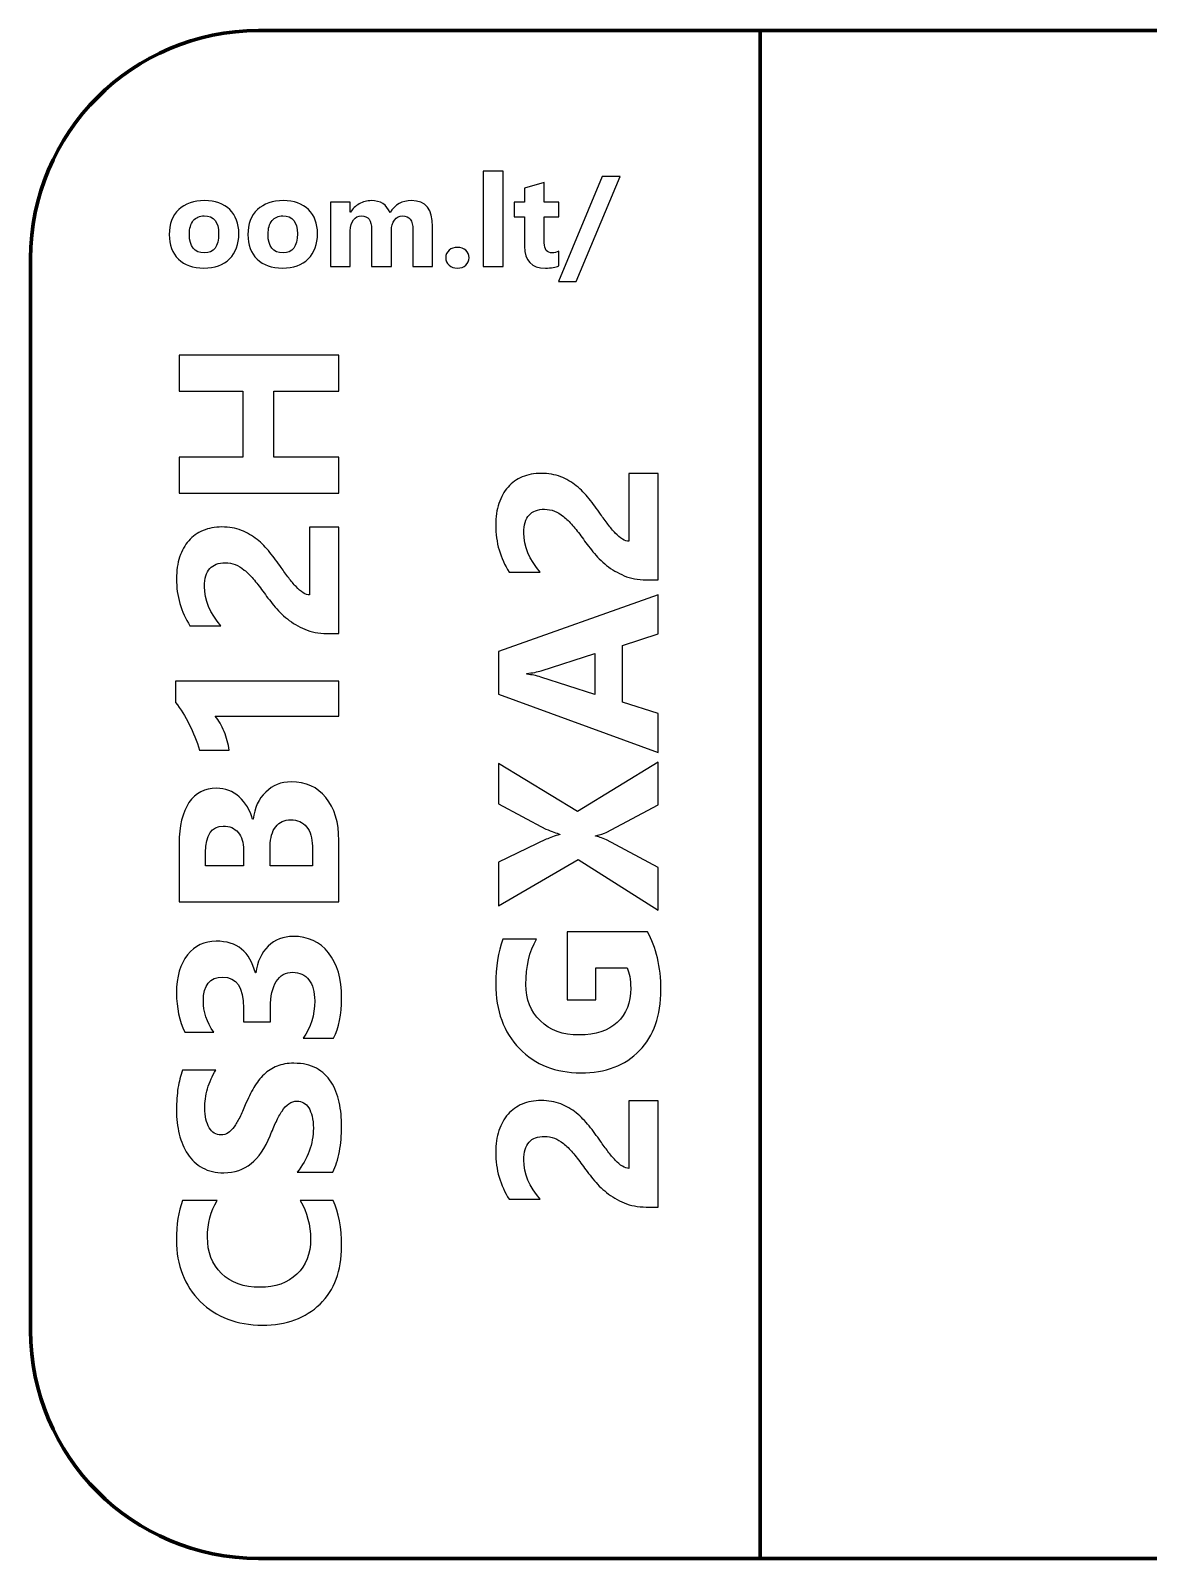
# Model space of a CAD drawing. Header units: centimetres. Extents: x -8 to 8, y -13.2 to 10.
# Drawn here: x -5.8 to -3.349, y -7.3 to -3.95 of the extents above; entities that cross this region are included whole.
import ezdxf

# ---------------------------------------------------------------- set-up
doc = ezdxf.new("R2010")
doc.units = ezdxf.units.CM
doc.header["$MEASUREMENT"] = 0
doc.layers.add('Layer 1', color=7, linetype='Continuous')

msp = doc.modelspace()

# ---------------------------------------------------------------- linework, layer by layer
at = {"layer": 'Layer 1', "lineweight": 100}
for points, knots in [([(-5.8, -6.8), (-5.8, -6.8), (-5.8, -4.45), (-5.8, -4.45), (-5.8, -4.45), (-5.8, -4.17386), (-5.57614, -3.95), (-5.3, -3.95), (-5.3, -3.95), (-5.3, -3.95), (-0.7, -3.95), (-0.7, -3.95), (-0.7, -3.95), (-0.42386, -3.95), (-0.2, -4.17386), (-0.2, -4.45), (-0.2, -4.45), (-0.2, -4.45), (-0.2, -6.8), (-0.2, -6.8), (-0.2, -6.8), (-0.2, -7.07614), (-0.42386, -7.3), (-0.7, -7.3), (-0.7, -7.3), (-0.7, -7.3), (-5.3, -7.3), (-5.3, -7.3), (-5.3, -7.3), (-5.57614, -7.3), (-5.8, -7.07614), (-5.8, -6.8)], [0, 0, 0, 0, 0.1111111, 0.1111111, 0.1111111, 0.1111111, 0.2222222, 0.2222222, 0.2222222, 0.2222222, 0.3333333, 0.3333333, 0.3333333, 0.3333333, 0.4444444, 0.4444444, 0.4444444, 0.4444444, 0.5555556, 0.5555556, 0.5555556, 0.5555556, 0.6666667, 0.6666667, 0.6666667, 0.6666667, 0.7777778, 0.7777778, 0.7777778, 0.7777778, 1, 1, 1, 1]), ([(-5.8, -6.8), (-5.8, -6.8), (-5.8, -4.45), (-5.8, -4.45), (-5.8, -4.45), (-5.8, -4.17386), (-5.57614, -3.95), (-5.3, -3.95), (-5.3, -3.95), (-5.3, -3.95), (-4.2, -3.95), (-4.2, -3.95), (-4.2, -3.95), (-4.2, -3.95), (-4.2, -7.3), (-4.2, -7.3), (-4.2, -7.3), (-4.2, -7.3), (-5.3, -7.3), (-5.3, -7.3), (-5.3, -7.3), (-5.57614, -7.3), (-5.8, -7.07614), (-5.8, -6.8)], [0, 0, 0, 0, 0.1428571, 0.1428571, 0.1428571, 0.1428571, 0.2857143, 0.2857143, 0.2857143, 0.2857143, 0.4285714, 0.4285714, 0.4285714, 0.4285714, 0.5714286, 0.5714286, 0.5714286, 0.5714286, 0.7142857, 0.7142857, 0.7142857, 0.7142857, 1, 1, 1, 1])]:
    msp.add_open_spline(points, degree=3, knots=knots, dxfattribs=at)
at = {"layer": 'Layer 1', "color": 7}
for points, knots in [([(-4.76396, -4.46742), (-4.76396, -4.46742), (-4.80747, -4.46742), (-4.80747, -4.46742), (-4.80747, -4.46742), (-4.80747, -4.46742), (-4.80747, -4.25853), (-4.80747, -4.25853), (-4.80747, -4.25853), (-4.80747, -4.25853), (-4.76396, -4.25853), (-4.76396, -4.25853), (-4.76396, -4.25853), (-4.76396, -4.25853), (-4.76396, -4.46742), (-4.76396, -4.46742)], [0, 0, 0, 0, 0.2, 0.2, 0.2, 0.2, 0.4, 0.4, 0.4, 0.4, 0.6, 0.6, 0.6, 0.6, 1, 1, 1, 1]), ([(-4.64199, -4.46577), (-4.64843, -4.46916), (-4.65812, -4.47085), (-4.67106, -4.47085), (-4.67106, -4.47085), (-4.70172, -4.47085), (-4.71711, -4.45491), (-4.71711, -4.42306), (-4.71711, -4.42306), (-4.71711, -4.42306), (-4.71711, -4.35844), (-4.71711, -4.35844), (-4.71711, -4.35844), (-4.71711, -4.35844), (-4.73997, -4.35844), (-4.73997, -4.35844), (-4.73997, -4.35844), (-4.73997, -4.35844), (-4.73997, -4.32631), (-4.73997, -4.32631), (-4.73997, -4.32631), (-4.73997, -4.32631), (-4.71711, -4.32631), (-4.71711, -4.32631), (-4.71711, -4.32631), (-4.71711, -4.32631), (-4.71711, -4.29588), (-4.71711, -4.29588), (-4.71711, -4.29588), (-4.71711, -4.29588), (-4.67369, -4.28346), (-4.67369, -4.28346), (-4.67369, -4.28346), (-4.67369, -4.28346), (-4.67369, -4.32631), (-4.67369, -4.32631), (-4.67369, -4.32631), (-4.67369, -4.32631), (-4.64199, -4.32631), (-4.64199, -4.32631), (-4.64199, -4.32631), (-4.64199, -4.32631), (-4.64199, -4.35844), (-4.64199, -4.35844), (-4.64199, -4.35844), (-4.64199, -4.35844), (-4.67369, -4.35844), (-4.67369, -4.35844), (-4.67369, -4.35844), (-4.67369, -4.35844), (-4.67369, -4.41549), (-4.67369, -4.41549), (-4.67369, -4.41549), (-4.67369, -4.43017), (-4.66786, -4.4375), (-4.65619, -4.4375), (-4.65619, -4.4375), (-4.65158, -4.4375), (-4.64683, -4.43619), (-4.64199, -4.43351), (-4.64199, -4.43351), (-4.64199, -4.43351), (-4.64199, -4.46577), (-4.64199, -4.46577)], [0, 0, 0, 0, 0.0588235, 0.0588235, 0.0588235, 0.0588235, 0.1176471, 0.1176471, 0.1176471, 0.1176471, 0.1764706, 0.1764706, 0.1764706, 0.1764706, 0.2352941, 0.2352941, 0.2352941, 0.2352941, 0.2941176, 0.2941176, 0.2941176, 0.2941176, 0.3529412, 0.3529412, 0.3529412, 0.3529412, 0.4117647, 0.4117647, 0.4117647, 0.4117647, 0.4705882, 0.4705882, 0.4705882, 0.4705882, 0.5294118, 0.5294118, 0.5294118, 0.5294118, 0.5882353, 0.5882353, 0.5882353, 0.5882353, 0.6470588, 0.6470588, 0.6470588, 0.6470588, 0.7058824, 0.7058824, 0.7058824, 0.7058824, 0.7647059, 0.7647059, 0.7647059, 0.7647059, 0.8235294, 0.8235294, 0.8235294, 0.8235294, 0.8823529, 0.8823529, 0.8823529, 0.8823529, 1, 1, 1, 1]), ([(-4.50737, -4.26982), (-4.50737, -4.26982), (-4.60365, -4.5002), (-4.60365, -4.5002), (-4.60365, -4.5002), (-4.60365, -4.5002), (-4.64255, -4.5002), (-4.64255, -4.5002), (-4.64255, -4.5002), (-4.64255, -4.5002), (-4.5466, -4.26982), (-4.5466, -4.26982), (-4.5466, -4.26982), (-4.5466, -4.26982), (-4.50737, -4.26982), (-4.50737, -4.26982)], [0, 0, 0, 0, 0.2, 0.2, 0.2, 0.2, 0.4, 0.4, 0.4, 0.4, 0.6, 0.6, 0.6, 0.6, 1, 1, 1, 1]), ([(-5.4203, -4.47085), (-5.44382, -4.47085), (-5.4623, -4.46427), (-5.47576, -4.4511), (-5.47576, -4.4511), (-5.48921, -4.43793), (-5.49594, -4.42001), (-5.49594, -4.39743), (-5.49594, -4.39743), (-5.49594, -4.3741), (-5.48897, -4.3558), (-5.475, -4.34263), (-5.475, -4.34263), (-5.46103, -4.32946), (-5.44213, -4.32288), (-5.41837, -4.32288), (-5.41837, -4.32288), (-5.39495, -4.32288), (-5.37656, -4.32946), (-5.36324, -4.34263), (-5.36324, -4.34263), (-5.34993, -4.3558), (-5.34325, -4.37325), (-5.34325, -4.39494), (-5.34325, -4.39494), (-5.34325, -4.41836), (-5.35012, -4.43689), (-5.36386, -4.45049), (-5.36386, -4.45049), (-5.37759, -4.46408), (-5.39641, -4.47085), (-5.4203, -4.47085)], [0, 0, 0, 0, 0.1111111, 0.1111111, 0.1111111, 0.1111111, 0.2222222, 0.2222222, 0.2222222, 0.2222222, 0.3333333, 0.3333333, 0.3333333, 0.3333333, 0.4444444, 0.4444444, 0.4444444, 0.4444444, 0.5555556, 0.5555556, 0.5555556, 0.5555556, 0.6666667, 0.6666667, 0.6666667, 0.6666667, 0.7777778, 0.7777778, 0.7777778, 0.7777778, 1, 1, 1, 1]), ([(-5.24777, -4.47085), (-5.27129, -4.47085), (-5.28977, -4.46427), (-5.30323, -4.4511), (-5.30323, -4.4511), (-5.31668, -4.43793), (-5.32341, -4.42001), (-5.32341, -4.39743), (-5.32341, -4.39743), (-5.32341, -4.3741), (-5.31644, -4.3558), (-5.30247, -4.34263), (-5.30247, -4.34263), (-5.2885, -4.32946), (-5.2696, -4.32288), (-5.24584, -4.32288), (-5.24584, -4.32288), (-5.22242, -4.32288), (-5.20403, -4.32946), (-5.19071, -4.34263), (-5.19071, -4.34263), (-5.1774, -4.3558), (-5.17072, -4.37325), (-5.17072, -4.39494), (-5.17072, -4.39494), (-5.17072, -4.41836), (-5.17759, -4.43689), (-5.19133, -4.45049), (-5.19133, -4.45049), (-5.20506, -4.46408), (-5.22388, -4.47085), (-5.24777, -4.47085)], [0, 0, 0, 0, 0.1111111, 0.1111111, 0.1111111, 0.1111111, 0.2222222, 0.2222222, 0.2222222, 0.2222222, 0.3333333, 0.3333333, 0.3333333, 0.3333333, 0.4444444, 0.4444444, 0.4444444, 0.4444444, 0.5555556, 0.5555556, 0.5555556, 0.5555556, 0.6666667, 0.6666667, 0.6666667, 0.6666667, 0.7777778, 0.7777778, 0.7777778, 0.7777778, 1, 1, 1, 1]), ([(-4.91842, -4.46742), (-4.91842, -4.46742), (-4.96183, -4.46742), (-4.96183, -4.46742), (-4.96183, -4.46742), (-4.96183, -4.46742), (-4.96183, -4.38694), (-4.96183, -4.38694), (-4.96183, -4.38694), (-4.96183, -4.36643), (-4.96936, -4.35623), (-4.98441, -4.35623), (-4.98441, -4.35623), (-4.99156, -4.35623), (-4.99739, -4.35928), (-5.00191, -4.36544), (-5.00191, -4.36544), (-5.00643, -4.37161), (-5.00868, -4.37927), (-5.00868, -4.38845), (-5.00868, -4.38845), (-5.00868, -4.38845), (-5.00868, -4.46742), (-5.00868, -4.46742), (-5.00868, -4.46742), (-5.00868, -4.46742), (-5.05219, -4.46742), (-5.05219, -4.46742), (-5.05219, -4.46742), (-5.05219, -4.46742), (-5.05219, -4.38609), (-5.05219, -4.38609), (-5.05219, -4.38609), (-5.05219, -4.3662), (-5.05962, -4.35623), (-5.07439, -4.35623), (-5.07439, -4.35623), (-5.08183, -4.35623), (-5.0878, -4.35914), (-5.09222, -4.36502), (-5.09222, -4.36502), (-5.09669, -4.3709), (-5.09895, -4.3789), (-5.09895, -4.38901), (-5.09895, -4.38901), (-5.09895, -4.38901), (-5.09895, -4.46742), (-5.09895, -4.46742), (-5.09895, -4.46742), (-5.09895, -4.46742), (-5.14246, -4.46742), (-5.14246, -4.46742), (-5.14246, -4.46742), (-5.14246, -4.46742), (-5.14246, -4.32631), (-5.14246, -4.32631), (-5.14246, -4.32631), (-5.14246, -4.32631), (-5.09895, -4.32631), (-5.09895, -4.32631), (-5.09895, -4.32631), (-5.09895, -4.32631), (-5.09895, -4.34837), (-5.09895, -4.34837), (-5.09895, -4.34837), (-5.09895, -4.34837), (-5.09838, -4.34837), (-5.09838, -4.34837), (-5.09838, -4.34837), (-5.09387, -4.34084), (-5.08756, -4.33468), (-5.07943, -4.32998), (-5.07943, -4.32998), (-5.07129, -4.32523), (-5.0624, -4.32288), (-5.05276, -4.32288), (-5.05276, -4.32288), (-5.03281, -4.32288), (-5.01917, -4.33163), (-5.01183, -4.34917), (-5.01183, -4.34917), (-5.00106, -4.33163), (-4.98531, -4.32288), (-4.96442, -4.32288), (-4.96442, -4.32288), (-4.93375, -4.32288), (-4.91842, -4.34179), (-4.91842, -4.37965), (-4.91842, -4.37965), (-4.91842, -4.37965), (-4.91842, -4.46742), (-4.91842, -4.46742)], [0, 0, 0, 0, 0.0416667, 0.0416667, 0.0416667, 0.0416667, 0.0833333, 0.0833333, 0.0833333, 0.0833333, 0.125, 0.125, 0.125, 0.125, 0.1666667, 0.1666667, 0.1666667, 0.1666667, 0.2083333, 0.2083333, 0.2083333, 0.2083333, 0.25, 0.25, 0.25, 0.25, 0.2916667, 0.2916667, 0.2916667, 0.2916667, 0.3333333, 0.3333333, 0.3333333, 0.3333333, 0.375, 0.375, 0.375, 0.375, 0.4166667, 0.4166667, 0.4166667, 0.4166667, 0.4583333, 0.4583333, 0.4583333, 0.4583333, 0.5, 0.5, 0.5, 0.5, 0.5416667, 0.5416667, 0.5416667, 0.5416667, 0.5833333, 0.5833333, 0.5833333, 0.5833333, 0.625, 0.625, 0.625, 0.625, 0.6666667, 0.6666667, 0.6666667, 0.6666667, 0.7083333, 0.7083333, 0.7083333, 0.7083333, 0.75, 0.75, 0.75, 0.75, 0.7916667, 0.7916667, 0.7916667, 0.7916667, 0.8333333, 0.8333333, 0.8333333, 0.8333333, 0.875, 0.875, 0.875, 0.875, 0.9166667, 0.9166667, 0.9166667, 0.9166667, 1, 1, 1, 1]), ([(-5.41917, -4.35623), (-5.42947, -4.35623), (-5.43747, -4.35975), (-5.44316, -4.36681), (-5.44316, -4.36681), (-5.44885, -4.37391), (-5.45172, -4.38393), (-5.45172, -4.39686), (-5.45172, -4.39686), (-5.45172, -4.42396), (-5.44076, -4.4375), (-5.41889, -4.4375), (-5.41889, -4.4375), (-5.39805, -4.4375), (-5.38761, -4.42358), (-5.38761, -4.39578), (-5.38761, -4.39578), (-5.38761, -4.3694), (-5.39815, -4.35623), (-5.41917, -4.35623)], [0, 0, 0, 0, 0.1666667, 0.1666667, 0.1666667, 0.1666667, 0.3333333, 0.3333333, 0.3333333, 0.3333333, 0.5, 0.5, 0.5, 0.5, 0.6666667, 0.6666667, 0.6666667, 0.6666667, 1, 1, 1, 1]), ([(-5.24664, -4.35623), (-5.25694, -4.35623), (-5.26494, -4.35975), (-5.27063, -4.36681), (-5.27063, -4.36681), (-5.27632, -4.37391), (-5.27919, -4.38393), (-5.27919, -4.39686), (-5.27919, -4.39686), (-5.27919, -4.42396), (-5.26823, -4.4375), (-5.24636, -4.4375), (-5.24636, -4.4375), (-5.22552, -4.4375), (-5.21508, -4.42358), (-5.21508, -4.39578), (-5.21508, -4.39578), (-5.21508, -4.3694), (-5.22562, -4.35623), (-5.24664, -4.35623)], [0, 0, 0, 0, 0.1666667, 0.1666667, 0.1666667, 0.1666667, 0.3333333, 0.3333333, 0.3333333, 0.3333333, 0.5, 0.5, 0.5, 0.5, 0.6666667, 0.6666667, 0.6666667, 0.6666667, 1, 1, 1, 1]), ([(-4.86452, -4.47085), (-4.87172, -4.47085), (-4.87769, -4.46864), (-4.88244, -4.46427), (-4.88244, -4.46427), (-4.88724, -4.45985), (-4.88959, -4.45444), (-4.88959, -4.44799), (-4.88959, -4.44799), (-4.88959, -4.44136), (-4.88714, -4.43595), (-4.88225, -4.43172), (-4.88225, -4.43172), (-4.87731, -4.42749), (-4.8712, -4.42537), (-4.86386, -4.42537), (-4.86386, -4.42537), (-4.85638, -4.42537), (-4.85031, -4.42753), (-4.84556, -4.43181), (-4.84556, -4.43181), (-4.84086, -4.43605), (-4.83851, -4.44146), (-4.83851, -4.44799), (-4.83851, -4.44799), (-4.83851, -4.45467), (-4.84091, -4.46018), (-4.8457, -4.46446), (-4.8457, -4.46446), (-4.85055, -4.46874), (-4.85681, -4.47085), (-4.86452, -4.47085)], [0, 0, 0, 0, 0.1111111, 0.1111111, 0.1111111, 0.1111111, 0.2222222, 0.2222222, 0.2222222, 0.2222222, 0.3333333, 0.3333333, 0.3333333, 0.3333333, 0.4444444, 0.4444444, 0.4444444, 0.4444444, 0.5555556, 0.5555556, 0.5555556, 0.5555556, 0.6666667, 0.6666667, 0.6666667, 0.6666667, 0.7777778, 0.7777778, 0.7777778, 0.7777778, 1, 1, 1, 1]), ([(-5.12408, -4.66155), (-5.12408, -4.66155), (-5.12408, -4.74063), (-5.12408, -4.74063), (-5.12408, -4.74063), (-5.12408, -4.74063), (-5.26666, -4.74063), (-5.26666, -4.74063), (-5.26666, -4.74063), (-5.26666, -4.74063), (-5.26666, -4.88563), (-5.26666, -4.88563), (-5.26666, -4.88563), (-5.26666, -4.88563), (-5.12408, -4.88563), (-5.12408, -4.88563), (-5.12408, -4.88563), (-5.12408, -4.88563), (-5.12408, -4.96455), (-5.12408, -4.96455), (-5.12408, -4.96455), (-5.12408, -4.96455), (-5.47416, -4.96455), (-5.47416, -4.96455), (-5.47416, -4.96455), (-5.47416, -4.96455), (-5.47416, -4.88563), (-5.47416, -4.88563), (-5.47416, -4.88563), (-5.47416, -4.88563), (-5.3345, -4.88563), (-5.3345, -4.88563), (-5.3345, -4.88563), (-5.3345, -4.88563), (-5.3345, -4.74063), (-5.3345, -4.74063), (-5.3345, -4.74063), (-5.3345, -4.74063), (-5.47416, -4.74063), (-5.47416, -4.74063), (-5.47416, -4.74063), (-5.47416, -4.74063), (-5.47416, -4.66155), (-5.47416, -4.66155), (-5.47416, -4.66155), (-5.47416, -4.66155), (-5.12408, -4.66155), (-5.12408, -4.66155)], [0, 0, 0, 0, 0.0769231, 0.0769231, 0.0769231, 0.0769231, 0.1538462, 0.1538462, 0.1538462, 0.1538462, 0.2307692, 0.2307692, 0.2307692, 0.2307692, 0.3076923, 0.3076923, 0.3076923, 0.3076923, 0.3846154, 0.3846154, 0.3846154, 0.3846154, 0.4615385, 0.4615385, 0.4615385, 0.4615385, 0.5384615, 0.5384615, 0.5384615, 0.5384615, 0.6153846, 0.6153846, 0.6153846, 0.6153846, 0.6923077, 0.6923077, 0.6923077, 0.6923077, 0.7692308, 0.7692308, 0.7692308, 0.7692308, 0.8461538, 0.8461538, 0.8461538, 0.8461538, 1, 1, 1, 1]), ([(-4.48808, -5.06987), (-4.48808, -5.06987), (-4.48808, -4.92145), (-4.48808, -4.92145), (-4.48808, -4.92145), (-4.48808, -4.92145), (-4.42408, -4.92145), (-4.42408, -4.92145), (-4.42408, -4.92145), (-4.42408, -4.92145), (-4.42408, -5.15437), (-4.42408, -5.15437), (-4.42408, -5.15437), (-4.42408, -5.15437), (-4.45041, -5.15437), (-4.45041, -5.15437), (-4.45041, -5.15437), (-4.46833, -5.15437), (-4.48441, -5.15137), (-4.49866, -5.14529), (-4.49866, -5.14529), (-4.51291, -5.13929), (-4.52566, -5.1317), (-4.537, -5.12262), (-4.537, -5.12262), (-4.54833, -5.11354), (-4.55833, -5.10354), (-4.567, -5.0927), (-4.567, -5.0927), (-4.57575, -5.08187), (-4.58358, -5.07162), (-4.59058, -5.06179), (-4.59058, -5.06179), (-4.59791, -5.05154), (-4.60491, -5.04262), (-4.61158, -5.03487), (-4.61158, -5.03487), (-4.61825, -5.02712), (-4.62491, -5.02062), (-4.6315, -5.01529), (-4.6315, -5.01529), (-4.63808, -5.01004), (-4.64475, -5.00612), (-4.6515, -5.00345), (-4.6515, -5.00345), (-4.65825, -5.00087), (-4.66541, -4.99954), (-4.67308, -4.99954), (-4.67308, -4.99954), (-4.68808, -4.99954), (-4.69941, -5.00379), (-4.70708, -5.01229), (-4.70708, -5.01229), (-4.71466, -5.0207), (-4.7185, -5.0337), (-4.7185, -5.05112), (-4.7185, -5.05112), (-4.7185, -5.0812), (-4.70658, -5.11004), (-4.68266, -5.13754), (-4.68266, -5.13754), (-4.68266, -5.13754), (-4.7505, -5.13754), (-4.7505, -5.13754), (-4.7505, -5.13754), (-4.77016, -5.10704), (-4.78008, -5.0727), (-4.78008, -5.03445), (-4.78008, -5.03445), (-4.78008, -5.0167), (-4.77775, -5.00087), (-4.77308, -4.98679), (-4.77308, -4.98679), (-4.76841, -4.9727), (-4.76183, -4.96079), (-4.75316, -4.95095), (-4.75316, -4.95095), (-4.74458, -4.9412), (-4.73408, -4.93379), (-4.72183, -4.92862), (-4.72183, -4.92862), (-4.7095, -4.92354), (-4.69583, -4.92095), (-4.68066, -4.92095), (-4.68066, -4.92095), (-4.66458, -4.92095), (-4.65025, -4.92345), (-4.63766, -4.92837), (-4.63766, -4.92837), (-4.62516, -4.93337), (-4.61375, -4.93995), (-4.6035, -4.9482), (-4.6035, -4.9482), (-4.59325, -4.95637), (-4.58383, -4.96587), (-4.57533, -4.97662), (-4.57533, -4.97662), (-4.56675, -4.98737), (-4.5585, -4.99854), (-4.55058, -5.01004), (-4.55058, -5.01004), (-4.545, -5.01787), (-4.5395, -5.02537), (-4.53408, -5.03262), (-4.53408, -5.03262), (-4.52858, -5.03987), (-4.52325, -5.04629), (-4.51791, -5.05179), (-4.51791, -5.05179), (-4.51266, -5.05737), (-4.5075, -5.06179), (-4.50241, -5.06504), (-4.50241, -5.06504), (-4.49741, -5.06829), (-4.49258, -5.06987), (-4.48808, -5.06987)], [0, 0, 0, 0, 0.0333333, 0.0333333, 0.0333333, 0.0333333, 0.0666667, 0.0666667, 0.0666667, 0.0666667, 0.1, 0.1, 0.1, 0.1, 0.1333333, 0.1333333, 0.1333333, 0.1333333, 0.1666667, 0.1666667, 0.1666667, 0.1666667, 0.2, 0.2, 0.2, 0.2, 0.2333333, 0.2333333, 0.2333333, 0.2333333, 0.2666667, 0.2666667, 0.2666667, 0.2666667, 0.3, 0.3, 0.3, 0.3, 0.3333333, 0.3333333, 0.3333333, 0.3333333, 0.3666667, 0.3666667, 0.3666667, 0.3666667, 0.4, 0.4, 0.4, 0.4, 0.4333333, 0.4333333, 0.4333333, 0.4333333, 0.4666667, 0.4666667, 0.4666667, 0.4666667, 0.5, 0.5, 0.5, 0.5, 0.5333333, 0.5333333, 0.5333333, 0.5333333, 0.5666667, 0.5666667, 0.5666667, 0.5666667, 0.6, 0.6, 0.6, 0.6, 0.6333333, 0.6333333, 0.6333333, 0.6333333, 0.6666667, 0.6666667, 0.6666667, 0.6666667, 0.7, 0.7, 0.7, 0.7, 0.7333333, 0.7333333, 0.7333333, 0.7333333, 0.7666667, 0.7666667, 0.7666667, 0.7666667, 0.8, 0.8, 0.8, 0.8, 0.8333333, 0.8333333, 0.8333333, 0.8333333, 0.8666667, 0.8666667, 0.8666667, 0.8666667, 0.9, 0.9, 0.9, 0.9, 0.9333333, 0.9333333, 0.9333333, 0.9333333, 1, 1, 1, 1]), ([(-5.18808, -5.18738), (-5.18808, -5.18738), (-5.18808, -5.03896), (-5.18808, -5.03896), (-5.18808, -5.03896), (-5.18808, -5.03896), (-5.12408, -5.03896), (-5.12408, -5.03896), (-5.12408, -5.03896), (-5.12408, -5.03896), (-5.12408, -5.27188), (-5.12408, -5.27188), (-5.12408, -5.27188), (-5.12408, -5.27188), (-5.15041, -5.27188), (-5.15041, -5.27188), (-5.15041, -5.27188), (-5.16833, -5.27188), (-5.18441, -5.26888), (-5.19866, -5.2628), (-5.19866, -5.2628), (-5.21291, -5.2568), (-5.22566, -5.24921), (-5.237, -5.24013), (-5.237, -5.24013), (-5.24833, -5.23105), (-5.25833, -5.22105), (-5.267, -5.21021), (-5.267, -5.21021), (-5.27575, -5.19938), (-5.28358, -5.18913), (-5.29058, -5.1793), (-5.29058, -5.1793), (-5.29791, -5.16905), (-5.30491, -5.16013), (-5.31158, -5.15238), (-5.31158, -5.15238), (-5.31825, -5.14463), (-5.32491, -5.13813), (-5.3315, -5.1328), (-5.3315, -5.1328), (-5.33808, -5.12755), (-5.34475, -5.12363), (-5.3515, -5.12096), (-5.3515, -5.12096), (-5.35825, -5.11838), (-5.36541, -5.11705), (-5.37308, -5.11705), (-5.37308, -5.11705), (-5.38808, -5.11705), (-5.39941, -5.1213), (-5.40708, -5.1298), (-5.40708, -5.1298), (-5.41466, -5.13821), (-5.4185, -5.15121), (-5.4185, -5.16863), (-5.4185, -5.16863), (-5.4185, -5.19871), (-5.40658, -5.22755), (-5.38266, -5.25505), (-5.38266, -5.25505), (-5.38266, -5.25505), (-5.4505, -5.25505), (-5.4505, -5.25505), (-5.4505, -5.25505), (-5.47016, -5.22455), (-5.48008, -5.19021), (-5.48008, -5.15196), (-5.48008, -5.15196), (-5.48008, -5.13421), (-5.47775, -5.11838), (-5.47308, -5.1043), (-5.47308, -5.1043), (-5.46841, -5.09021), (-5.46183, -5.0783), (-5.45316, -5.06846), (-5.45316, -5.06846), (-5.44458, -5.05871), (-5.43408, -5.0513), (-5.42183, -5.04613), (-5.42183, -5.04613), (-5.4095, -5.04105), (-5.39583, -5.03846), (-5.38066, -5.03846), (-5.38066, -5.03846), (-5.36458, -5.03846), (-5.35025, -5.04096), (-5.33766, -5.04588), (-5.33766, -5.04588), (-5.32516, -5.05088), (-5.31375, -5.05746), (-5.3035, -5.06571), (-5.3035, -5.06571), (-5.29325, -5.07388), (-5.28383, -5.08338), (-5.27533, -5.09413), (-5.27533, -5.09413), (-5.26675, -5.10488), (-5.2585, -5.11605), (-5.25058, -5.12755), (-5.25058, -5.12755), (-5.245, -5.13538), (-5.2395, -5.14288), (-5.23408, -5.15013), (-5.23408, -5.15013), (-5.22858, -5.15738), (-5.22325, -5.1638), (-5.21791, -5.1693), (-5.21791, -5.1693), (-5.21266, -5.17488), (-5.2075, -5.1793), (-5.20241, -5.18255), (-5.20241, -5.18255), (-5.19741, -5.1858), (-5.19258, -5.18738), (-5.18808, -5.18738)], [0, 0, 0, 0, 0.0333333, 0.0333333, 0.0333333, 0.0333333, 0.0666667, 0.0666667, 0.0666667, 0.0666667, 0.1, 0.1, 0.1, 0.1, 0.1333333, 0.1333333, 0.1333333, 0.1333333, 0.1666667, 0.1666667, 0.1666667, 0.1666667, 0.2, 0.2, 0.2, 0.2, 0.2333333, 0.2333333, 0.2333333, 0.2333333, 0.2666667, 0.2666667, 0.2666667, 0.2666667, 0.3, 0.3, 0.3, 0.3, 0.3333333, 0.3333333, 0.3333333, 0.3333333, 0.3666667, 0.3666667, 0.3666667, 0.3666667, 0.4, 0.4, 0.4, 0.4, 0.4333333, 0.4333333, 0.4333333, 0.4333333, 0.4666667, 0.4666667, 0.4666667, 0.4666667, 0.5, 0.5, 0.5, 0.5, 0.5333333, 0.5333333, 0.5333333, 0.5333333, 0.5666667, 0.5666667, 0.5666667, 0.5666667, 0.6, 0.6, 0.6, 0.6, 0.6333333, 0.6333333, 0.6333333, 0.6333333, 0.6666667, 0.6666667, 0.6666667, 0.6666667, 0.7, 0.7, 0.7, 0.7, 0.7333333, 0.7333333, 0.7333333, 0.7333333, 0.7666667, 0.7666667, 0.7666667, 0.7666667, 0.8, 0.8, 0.8, 0.8, 0.8333333, 0.8333333, 0.8333333, 0.8333333, 0.8666667, 0.8666667, 0.8666667, 0.8666667, 0.9, 0.9, 0.9, 0.9, 0.9333333, 0.9333333, 0.9333333, 0.9333333, 1, 1, 1, 1]), ([(-4.42408, -5.18712), (-4.42408, -5.18712), (-4.42408, -5.27304), (-4.42408, -5.27304), (-4.42408, -5.27304), (-4.42408, -5.27304), (-4.502, -5.29796), (-4.502, -5.29796), (-4.502, -5.29796), (-4.502, -5.29796), (-4.502, -5.42246), (-4.502, -5.42246), (-4.502, -5.42246), (-4.502, -5.42246), (-4.42408, -5.44712), (-4.42408, -5.44712), (-4.42408, -5.44712), (-4.42408, -5.44712), (-4.42408, -5.53262), (-4.42408, -5.53262), (-4.42408, -5.53262), (-4.42408, -5.53262), (-4.77416, -5.40512), (-4.77416, -5.40512), (-4.77416, -5.40512), (-4.77416, -5.40512), (-4.77416, -5.31162), (-4.77416, -5.31162), (-4.77416, -5.31162), (-4.77416, -5.31162), (-4.42408, -5.18712), (-4.42408, -5.18712)], [0, 0, 0, 0, 0.1111111, 0.1111111, 0.1111111, 0.1111111, 0.2222222, 0.2222222, 0.2222222, 0.2222222, 0.3333333, 0.3333333, 0.3333333, 0.3333333, 0.4444444, 0.4444444, 0.4444444, 0.4444444, 0.5555556, 0.5555556, 0.5555556, 0.5555556, 0.6666667, 0.6666667, 0.6666667, 0.6666667, 0.7777778, 0.7777778, 0.7777778, 0.7777778, 1, 1, 1, 1]), ([(-4.5625, -5.31604), (-4.5625, -5.31604), (-4.68016, -5.35362), (-4.68016, -5.35362), (-4.68016, -5.35362), (-4.689, -5.35637), (-4.6995, -5.35837), (-4.71166, -5.35954), (-4.71166, -5.35954), (-4.71166, -5.35954), (-4.71166, -5.36146), (-4.71166, -5.36146), (-4.71166, -5.36146), (-4.70141, -5.36229), (-4.69125, -5.36429), (-4.68116, -5.36754), (-4.68116, -5.36754), (-4.68116, -5.36754), (-4.5625, -5.40562), (-4.5625, -5.40562), (-4.5625, -5.40562), (-4.5625, -5.40562), (-4.5625, -5.31604), (-4.5625, -5.31604)], [0, 0, 0, 0, 0.1428571, 0.1428571, 0.1428571, 0.1428571, 0.2857143, 0.2857143, 0.2857143, 0.2857143, 0.4285714, 0.4285714, 0.4285714, 0.4285714, 0.5714286, 0.5714286, 0.5714286, 0.5714286, 0.7142857, 0.7142857, 0.7142857, 0.7142857, 1, 1, 1, 1]), ([(-5.482, -5.37654), (-5.482, -5.37654), (-5.12408, -5.37654), (-5.12408, -5.37654), (-5.12408, -5.37654), (-5.12408, -5.37654), (-5.12408, -5.45346), (-5.12408, -5.45346), (-5.12408, -5.45346), (-5.12408, -5.45346), (-5.39508, -5.45346), (-5.39508, -5.45346), (-5.39508, -5.45346), (-5.39133, -5.45771), (-5.38783, -5.46271), (-5.3845, -5.46854), (-5.3845, -5.46854), (-5.38116, -5.47429), (-5.37808, -5.48046), (-5.37541, -5.48696), (-5.37541, -5.48696), (-5.37275, -5.49346), (-5.3705, -5.50021), (-5.36858, -5.50721), (-5.36858, -5.50721), (-5.36675, -5.51421), (-5.36541, -5.52113), (-5.36458, -5.52796), (-5.36458, -5.52796), (-5.36458, -5.52796), (-5.4295, -5.52796), (-5.4295, -5.52796), (-5.4295, -5.52796), (-5.43533, -5.50796), (-5.44283, -5.48904), (-5.452, -5.47129), (-5.452, -5.47129), (-5.46108, -5.45354), (-5.47108, -5.43754), (-5.482, -5.42321), (-5.482, -5.42321), (-5.482, -5.42321), (-5.482, -5.37654), (-5.482, -5.37654)], [0, 0, 0, 0, 0.0833333, 0.0833333, 0.0833333, 0.0833333, 0.1666667, 0.1666667, 0.1666667, 0.1666667, 0.25, 0.25, 0.25, 0.25, 0.3333333, 0.3333333, 0.3333333, 0.3333333, 0.4166667, 0.4166667, 0.4166667, 0.4166667, 0.5, 0.5, 0.5, 0.5, 0.5833333, 0.5833333, 0.5833333, 0.5833333, 0.6666667, 0.6666667, 0.6666667, 0.6666667, 0.75, 0.75, 0.75, 0.75, 0.8333333, 0.8333333, 0.8333333, 0.8333333, 1, 1, 1, 1]), ([(-4.42408, -5.55437), (-4.42408, -5.55437), (-4.42408, -5.64787), (-4.42408, -5.64787), (-4.42408, -5.64787), (-4.42408, -5.64787), (-4.53808, -5.70821), (-4.53808, -5.70821), (-4.53808, -5.70821), (-4.54233, -5.71046), (-4.55016, -5.71279), (-4.5615, -5.71529), (-4.5615, -5.71529), (-4.5615, -5.71529), (-4.5615, -5.71621), (-4.5615, -5.71621), (-4.5615, -5.71621), (-4.55616, -5.71737), (-4.548, -5.72004), (-4.53708, -5.72429), (-4.53708, -5.72429), (-4.53708, -5.72429), (-4.42408, -5.78479), (-4.42408, -5.78479), (-4.42408, -5.78479), (-4.42408, -5.78479), (-4.42408, -5.87879), (-4.42408, -5.87879), (-4.42408, -5.87879), (-4.42408, -5.87879), (-4.59916, -5.76729), (-4.59916, -5.76729), (-4.59916, -5.76729), (-4.59916, -5.76729), (-4.77416, -5.86929), (-4.77416, -5.86929), (-4.77416, -5.86929), (-4.77416, -5.86929), (-4.77416, -5.77337), (-4.77416, -5.77337), (-4.77416, -5.77337), (-4.77416, -5.77337), (-4.66916, -5.72329), (-4.66916, -5.72329), (-4.66916, -5.72329), (-4.66091, -5.71937), (-4.65108, -5.71587), (-4.63966, -5.71279), (-4.63966, -5.71279), (-4.63966, -5.71279), (-4.63966, -5.71179), (-4.63966, -5.71179), (-4.63966, -5.71179), (-4.6465, -5.70987), (-4.65666, -5.70621), (-4.67016, -5.70087), (-4.67016, -5.70087), (-4.67016, -5.70087), (-4.77416, -5.64521), (-4.77416, -5.64521), (-4.77416, -5.64521), (-4.77416, -5.64521), (-4.77416, -5.55729), (-4.77416, -5.55729), (-4.77416, -5.55729), (-4.77416, -5.55729), (-4.60058, -5.66229), (-4.60058, -5.66229), (-4.60058, -5.66229), (-4.60058, -5.66229), (-4.42408, -5.55437), (-4.42408, -5.55437)], [0, 0, 0, 0, 0.0526316, 0.0526316, 0.0526316, 0.0526316, 0.1052632, 0.1052632, 0.1052632, 0.1052632, 0.1578947, 0.1578947, 0.1578947, 0.1578947, 0.2105263, 0.2105263, 0.2105263, 0.2105263, 0.2631579, 0.2631579, 0.2631579, 0.2631579, 0.3157895, 0.3157895, 0.3157895, 0.3157895, 0.3684211, 0.3684211, 0.3684211, 0.3684211, 0.4210526, 0.4210526, 0.4210526, 0.4210526, 0.4736842, 0.4736842, 0.4736842, 0.4736842, 0.5263158, 0.5263158, 0.5263158, 0.5263158, 0.5789474, 0.5789474, 0.5789474, 0.5789474, 0.6315789, 0.6315789, 0.6315789, 0.6315789, 0.6842105, 0.6842105, 0.6842105, 0.6842105, 0.7368421, 0.7368421, 0.7368421, 0.7368421, 0.7894737, 0.7894737, 0.7894737, 0.7894737, 0.8421053, 0.8421053, 0.8421053, 0.8421053, 0.8947368, 0.8947368, 0.8947368, 0.8947368, 1, 1, 1, 1]), ([(-5.12408, -5.86029), (-5.12408, -5.86029), (-5.47416, -5.86029), (-5.47416, -5.86029), (-5.47416, -5.86029), (-5.47416, -5.86029), (-5.47416, -5.73279), (-5.47416, -5.73279), (-5.47416, -5.73279), (-5.47416, -5.69371), (-5.467, -5.66371), (-5.45266, -5.64271), (-5.45266, -5.64271), (-5.43841, -5.62171), (-5.41816, -5.61121), (-5.39216, -5.61121), (-5.39216, -5.61121), (-5.37325, -5.61121), (-5.35675, -5.61762), (-5.34258, -5.63037), (-5.34258, -5.63037), (-5.32841, -5.64321), (-5.31858, -5.65946), (-5.31308, -5.67937), (-5.31308, -5.67937), (-5.31308, -5.67937), (-5.31208, -5.67937), (-5.31208, -5.67937), (-5.31208, -5.67937), (-5.309, -5.65446), (-5.29975, -5.63454), (-5.2845, -5.61962), (-5.2845, -5.61962), (-5.26916, -5.60479), (-5.25058, -5.59729), (-5.22858, -5.59729), (-5.22858, -5.59729), (-5.1965, -5.59729), (-5.17108, -5.60879), (-5.15225, -5.63171), (-5.15225, -5.63171), (-5.1335, -5.65471), (-5.12408, -5.68604), (-5.12408, -5.72571), (-5.12408, -5.72571), (-5.12408, -5.72571), (-5.12408, -5.86029), (-5.12408, -5.86029)], [0, 0, 0, 0, 0.0769231, 0.0769231, 0.0769231, 0.0769231, 0.1538462, 0.1538462, 0.1538462, 0.1538462, 0.2307692, 0.2307692, 0.2307692, 0.2307692, 0.3076923, 0.3076923, 0.3076923, 0.3076923, 0.3846154, 0.3846154, 0.3846154, 0.3846154, 0.4615385, 0.4615385, 0.4615385, 0.4615385, 0.5384615, 0.5384615, 0.5384615, 0.5384615, 0.6153846, 0.6153846, 0.6153846, 0.6153846, 0.6923077, 0.6923077, 0.6923077, 0.6923077, 0.7692308, 0.7692308, 0.7692308, 0.7692308, 0.8461538, 0.8461538, 0.8461538, 0.8461538, 1, 1, 1, 1]), ([(-5.41608, -5.78137), (-5.41608, -5.78137), (-5.33308, -5.78137), (-5.33308, -5.78137), (-5.33308, -5.78137), (-5.33308, -5.78137), (-5.33308, -5.74671), (-5.33308, -5.74671), (-5.33308, -5.74671), (-5.33308, -5.73046), (-5.337, -5.71762), (-5.34491, -5.70829), (-5.34491, -5.70829), (-5.35283, -5.69887), (-5.36366, -5.69421), (-5.3775, -5.69421), (-5.3775, -5.69421), (-5.40325, -5.69421), (-5.41608, -5.71346), (-5.41608, -5.75187), (-5.41608, -5.75187), (-5.41608, -5.75187), (-5.41608, -5.78137), (-5.41608, -5.78137)], [0, 0, 0, 0, 0.1428571, 0.1428571, 0.1428571, 0.1428571, 0.2857143, 0.2857143, 0.2857143, 0.2857143, 0.4285714, 0.4285714, 0.4285714, 0.4285714, 0.5714286, 0.5714286, 0.5714286, 0.5714286, 0.7142857, 0.7142857, 0.7142857, 0.7142857, 1, 1, 1, 1]), ([(-5.2745, -5.78137), (-5.2745, -5.78137), (-5.18216, -5.78137), (-5.18216, -5.78137), (-5.18216, -5.78137), (-5.18216, -5.78137), (-5.18216, -5.73862), (-5.18216, -5.73862), (-5.18216, -5.73862), (-5.18216, -5.72046), (-5.18641, -5.70612), (-5.19491, -5.69579), (-5.19491, -5.69579), (-5.20333, -5.68546), (-5.21491, -5.68029), (-5.22958, -5.68029), (-5.22958, -5.68029), (-5.24358, -5.68029), (-5.2545, -5.68537), (-5.2625, -5.69554), (-5.2625, -5.69554), (-5.2705, -5.70579), (-5.2745, -5.71996), (-5.2745, -5.73821), (-5.2745, -5.73821), (-5.2745, -5.73821), (-5.2745, -5.78137), (-5.2745, -5.78137)], [0, 0, 0, 0, 0.125, 0.125, 0.125, 0.125, 0.25, 0.25, 0.25, 0.25, 0.375, 0.375, 0.375, 0.375, 0.5, 0.5, 0.5, 0.5, 0.625, 0.625, 0.625, 0.625, 0.75, 0.75, 0.75, 0.75, 1, 1, 1, 1]), ([(-4.4475, -5.92595), (-4.42783, -5.96012), (-4.418, -6.00262), (-4.418, -6.05345), (-4.418, -6.05345), (-4.418, -6.1097), (-4.43358, -6.15412), (-4.46475, -6.18662), (-4.46475, -6.18662), (-4.49591, -6.21904), (-4.53883, -6.23529), (-4.5935, -6.23529), (-4.5935, -6.23529), (-4.6485, -6.23529), (-4.69333, -6.21754), (-4.728, -6.18204), (-4.728, -6.18204), (-4.76275, -6.14662), (-4.78008, -6.09937), (-4.78008, -6.04045), (-4.78008, -6.04045), (-4.78008, -6.00337), (-4.77491, -5.97062), (-4.76466, -5.94237), (-4.76466, -5.94237), (-4.76466, -5.94237), (-4.69066, -5.94237), (-4.69066, -5.94237), (-4.69066, -5.94237), (-4.70633, -5.96937), (-4.71408, -6.00237), (-4.71408, -6.04145), (-4.71408, -6.04145), (-4.71408, -6.0742), (-4.7035, -6.10079), (-4.68225, -6.12137), (-4.68225, -6.12137), (-4.661, -6.14204), (-4.63266, -6.15229), (-4.59716, -6.15229), (-4.59716, -6.15229), (-4.56116, -6.15229), (-4.53341, -6.14304), (-4.51366, -6.12462), (-4.51366, -6.12462), (-4.494, -6.10612), (-4.48416, -6.0812), (-4.48416, -6.04979), (-4.48416, -6.04979), (-4.48416, -6.03087), (-4.48683, -6.01587), (-4.49216, -6.00487), (-4.49216, -6.00487), (-4.49216, -6.00487), (-4.56058, -6.00487), (-4.56058, -6.00487), (-4.56058, -6.00487), (-4.56058, -6.00487), (-4.56058, -6.07487), (-4.56058, -6.07487), (-4.56058, -6.07487), (-4.56058, -6.07487), (-4.62358, -6.07487), (-4.62358, -6.07487), (-4.62358, -6.07487), (-4.62358, -6.07487), (-4.62358, -5.92595), (-4.62358, -5.92595), (-4.62358, -5.92595), (-4.62358, -5.92595), (-4.4475, -5.92595), (-4.4475, -5.92595)], [0, 0, 0, 0, 0.0526316, 0.0526316, 0.0526316, 0.0526316, 0.1052632, 0.1052632, 0.1052632, 0.1052632, 0.1578947, 0.1578947, 0.1578947, 0.1578947, 0.2105263, 0.2105263, 0.2105263, 0.2105263, 0.2631579, 0.2631579, 0.2631579, 0.2631579, 0.3157895, 0.3157895, 0.3157895, 0.3157895, 0.3684211, 0.3684211, 0.3684211, 0.3684211, 0.4210526, 0.4210526, 0.4210526, 0.4210526, 0.4736842, 0.4736842, 0.4736842, 0.4736842, 0.5263158, 0.5263158, 0.5263158, 0.5263158, 0.5789474, 0.5789474, 0.5789474, 0.5789474, 0.6315789, 0.6315789, 0.6315789, 0.6315789, 0.6842105, 0.6842105, 0.6842105, 0.6842105, 0.7368421, 0.7368421, 0.7368421, 0.7368421, 0.7894737, 0.7894737, 0.7894737, 0.7894737, 0.8421053, 0.8421053, 0.8421053, 0.8421053, 0.8947368, 0.8947368, 0.8947368, 0.8947368, 1, 1, 1, 1]), ([(-5.13558, -6.15929), (-5.13558, -6.15929), (-5.20266, -6.15929), (-5.20266, -6.15929), (-5.20266, -6.15929), (-5.18558, -6.13587), (-5.17708, -6.10854), (-5.17708, -6.07729), (-5.17708, -6.07729), (-5.17708, -6.05754), (-5.18125, -6.0422), (-5.18975, -6.03129), (-5.18975, -6.03129), (-5.19825, -6.02029), (-5.21, -6.01479), (-5.22516, -6.01479), (-5.22516, -6.01479), (-5.24075, -6.01479), (-5.25283, -6.02154), (-5.26133, -6.03512), (-5.26133, -6.03512), (-5.26975, -6.04879), (-5.274, -6.06745), (-5.274, -6.0912), (-5.274, -6.0912), (-5.274, -6.0912), (-5.274, -6.12362), (-5.274, -6.12362), (-5.274, -6.12362), (-5.274, -6.12362), (-5.33308, -6.12362), (-5.33308, -6.12362), (-5.33308, -6.12362), (-5.33308, -6.12362), (-5.33308, -6.09362), (-5.33308, -6.09362), (-5.33308, -6.09362), (-5.33308, -6.04804), (-5.34816, -6.02529), (-5.3785, -6.02529), (-5.3785, -6.02529), (-5.407, -6.02529), (-5.42116, -6.04279), (-5.42116, -6.07779), (-5.42116, -6.07779), (-5.42116, -6.1012), (-5.41366, -6.12395), (-5.3985, -6.14612), (-5.3985, -6.14612), (-5.3985, -6.14612), (-5.4615, -6.14612), (-5.4615, -6.14612), (-5.4615, -6.14612), (-5.47383, -6.12154), (-5.48008, -6.09287), (-5.48008, -6.0602), (-5.48008, -6.0602), (-5.48008, -6.02437), (-5.472, -5.99654), (-5.45583, -5.97654), (-5.45583, -5.97654), (-5.43975, -5.95662), (-5.41883, -5.94662), (-5.39316, -5.94662), (-5.39316, -5.94662), (-5.34741, -5.94662), (-5.31875, -5.96987), (-5.30716, -6.0162), (-5.30716, -6.0162), (-5.30716, -6.0162), (-5.306, -6.0162), (-5.306, -6.0162), (-5.306, -6.0162), (-5.30291, -5.99154), (-5.29391, -5.97195), (-5.279, -5.95762), (-5.279, -5.95762), (-5.26408, -5.94329), (-5.24583, -5.93612), (-5.22416, -5.93612), (-5.22416, -5.93612), (-5.1915, -5.93612), (-5.16558, -5.94812), (-5.14658, -5.97204), (-5.14658, -5.97204), (-5.1275, -5.99595), (-5.118, -6.02904), (-5.118, -6.0712), (-5.118, -6.0712), (-5.118, -6.10729), (-5.12383, -6.1367), (-5.13558, -6.15929)], [0, 0, 0, 0, 0.0416667, 0.0416667, 0.0416667, 0.0416667, 0.0833333, 0.0833333, 0.0833333, 0.0833333, 0.125, 0.125, 0.125, 0.125, 0.1666667, 0.1666667, 0.1666667, 0.1666667, 0.2083333, 0.2083333, 0.2083333, 0.2083333, 0.25, 0.25, 0.25, 0.25, 0.2916667, 0.2916667, 0.2916667, 0.2916667, 0.3333333, 0.3333333, 0.3333333, 0.3333333, 0.375, 0.375, 0.375, 0.375, 0.4166667, 0.4166667, 0.4166667, 0.4166667, 0.4583333, 0.4583333, 0.4583333, 0.4583333, 0.5, 0.5, 0.5, 0.5, 0.5416667, 0.5416667, 0.5416667, 0.5416667, 0.5833333, 0.5833333, 0.5833333, 0.5833333, 0.625, 0.625, 0.625, 0.625, 0.6666667, 0.6666667, 0.6666667, 0.6666667, 0.7083333, 0.7083333, 0.7083333, 0.7083333, 0.75, 0.75, 0.75, 0.75, 0.7916667, 0.7916667, 0.7916667, 0.7916667, 0.8333333, 0.8333333, 0.8333333, 0.8333333, 0.875, 0.875, 0.875, 0.875, 0.9166667, 0.9166667, 0.9166667, 0.9166667, 1, 1, 1, 1]), ([(-5.1375, -6.45303), (-5.1375, -6.45303), (-5.21566, -6.45303), (-5.21566, -6.45303), (-5.21566, -6.45303), (-5.20375, -6.43887), (-5.19483, -6.42345), (-5.18891, -6.40687), (-5.18891, -6.40687), (-5.183, -6.39028), (-5.18, -6.37353), (-5.18, -6.35662), (-5.18, -6.35662), (-5.18, -6.34662), (-5.18091, -6.33795), (-5.18266, -6.33062), (-5.18266, -6.33062), (-5.1845, -6.3232), (-5.18691, -6.31703), (-5.19016, -6.31203), (-5.19016, -6.31203), (-5.19333, -6.30703), (-5.19708, -6.30337), (-5.20133, -6.30095), (-5.20133, -6.30095), (-5.20566, -6.29845), (-5.21033, -6.29728), (-5.21541, -6.29728), (-5.21541, -6.29728), (-5.22225, -6.29728), (-5.22833, -6.2992), (-5.23366, -6.30312), (-5.23366, -6.30312), (-5.23908, -6.30703), (-5.244, -6.31237), (-5.24858, -6.31912), (-5.24858, -6.31912), (-5.25316, -6.32587), (-5.25758, -6.33387), (-5.26175, -6.3432), (-5.26175, -6.3432), (-5.266, -6.35245), (-5.27033, -6.36245), (-5.27475, -6.3732), (-5.27475, -6.3732), (-5.28608, -6.40053), (-5.3, -6.42095), (-5.3165, -6.43437), (-5.3165, -6.43437), (-5.33291, -6.44778), (-5.35275, -6.45445), (-5.376, -6.45445), (-5.376, -6.45445), (-5.39425, -6.45445), (-5.40991, -6.45087), (-5.423, -6.44353), (-5.423, -6.44353), (-5.43616, -6.4362), (-5.44691, -6.4262), (-5.45541, -6.41362), (-5.45541, -6.41362), (-5.46383, -6.40095), (-5.47008, -6.38637), (-5.47408, -6.36978), (-5.47408, -6.36978), (-5.47808, -6.3532), (-5.48008, -6.33562), (-5.48008, -6.31703), (-5.48008, -6.31703), (-5.48008, -6.29878), (-5.47891, -6.28262), (-5.47675, -6.26853), (-5.47675, -6.26853), (-5.47458, -6.25453), (-5.47116, -6.24153), (-5.46658, -6.22962), (-5.46658, -6.22962), (-5.46658, -6.22962), (-5.39358, -6.22962), (-5.39358, -6.22962), (-5.39358, -6.22962), (-5.39766, -6.23553), (-5.40125, -6.24187), (-5.40433, -6.24878), (-5.40433, -6.24878), (-5.40741, -6.2557), (-5.41, -6.26287), (-5.41208, -6.2702), (-5.41208, -6.2702), (-5.41408, -6.27745), (-5.41558, -6.28478), (-5.41658, -6.29203), (-5.41658, -6.29203), (-5.4175, -6.29928), (-5.418, -6.30612), (-5.418, -6.31262), (-5.418, -6.31262), (-5.418, -6.32162), (-5.41716, -6.3297), (-5.4155, -6.33703), (-5.4155, -6.33703), (-5.41375, -6.34437), (-5.41133, -6.35053), (-5.40825, -6.35562), (-5.40825, -6.35562), (-5.40516, -6.36062), (-5.4015, -6.36453), (-5.39716, -6.36737), (-5.39716, -6.36737), (-5.39283, -6.37012), (-5.388, -6.37145), (-5.38266, -6.37145), (-5.38266, -6.37145), (-5.37675, -6.37145), (-5.3715, -6.36995), (-5.36691, -6.36687), (-5.36691, -6.36687), (-5.36225, -6.36378), (-5.35783, -6.35937), (-5.35366, -6.35362), (-5.35366, -6.35362), (-5.34958, -6.34795), (-5.3455, -6.34103), (-5.3415, -6.33287), (-5.3415, -6.33287), (-5.3375, -6.32478), (-5.33341, -6.31553), (-5.32916, -6.30528), (-5.32916, -6.30528), (-5.32333, -6.29128), (-5.31708, -6.27878), (-5.3105, -6.26762), (-5.3105, -6.26762), (-5.30391, -6.25645), (-5.29641, -6.24687), (-5.28816, -6.23895), (-5.28816, -6.23895), (-5.27983, -6.23095), (-5.27033, -6.22487), (-5.25966, -6.22062), (-5.25966, -6.22062), (-5.24908, -6.21637), (-5.23666, -6.21428), (-5.2225, -6.21428), (-5.2225, -6.21428), (-5.20291, -6.21428), (-5.18658, -6.21795), (-5.17325, -6.22537), (-5.17325, -6.22537), (-5.16, -6.23278), (-5.14925, -6.24278), (-5.14108, -6.25553), (-5.14108, -6.25553), (-5.13283, -6.2682), (-5.12691, -6.28295), (-5.12333, -6.29978), (-5.12333, -6.29978), (-5.11975, -6.3167), (-5.118, -6.33445), (-5.118, -6.3532), (-5.118, -6.3532), (-5.118, -6.37237), (-5.11958, -6.39062), (-5.12283, -6.40795), (-5.12283, -6.40795), (-5.12608, -6.42528), (-5.131, -6.44037), (-5.1375, -6.45303)], [0, 0, 0, 0, 0.0232558, 0.0232558, 0.0232558, 0.0232558, 0.0465116, 0.0465116, 0.0465116, 0.0465116, 0.0697674, 0.0697674, 0.0697674, 0.0697674, 0.0930233, 0.0930233, 0.0930233, 0.0930233, 0.1162791, 0.1162791, 0.1162791, 0.1162791, 0.1395349, 0.1395349, 0.1395349, 0.1395349, 0.1627907, 0.1627907, 0.1627907, 0.1627907, 0.1860465, 0.1860465, 0.1860465, 0.1860465, 0.2093023, 0.2093023, 0.2093023, 0.2093023, 0.2325581, 0.2325581, 0.2325581, 0.2325581, 0.255814, 0.255814, 0.255814, 0.255814, 0.2790698, 0.2790698, 0.2790698, 0.2790698, 0.3023256, 0.3023256, 0.3023256, 0.3023256, 0.3255814, 0.3255814, 0.3255814, 0.3255814, 0.3488372, 0.3488372, 0.3488372, 0.3488372, 0.372093, 0.372093, 0.372093, 0.372093, 0.3953488, 0.3953488, 0.3953488, 0.3953488, 0.4186047, 0.4186047, 0.4186047, 0.4186047, 0.4418605, 0.4418605, 0.4418605, 0.4418605, 0.4651163, 0.4651163, 0.4651163, 0.4651163, 0.4883721, 0.4883721, 0.4883721, 0.4883721, 0.5116279, 0.5116279, 0.5116279, 0.5116279, 0.5348837, 0.5348837, 0.5348837, 0.5348837, 0.5581395, 0.5581395, 0.5581395, 0.5581395, 0.5813953, 0.5813953, 0.5813953, 0.5813953, 0.6046512, 0.6046512, 0.6046512, 0.6046512, 0.627907, 0.627907, 0.627907, 0.627907, 0.6511628, 0.6511628, 0.6511628, 0.6511628, 0.6744186, 0.6744186, 0.6744186, 0.6744186, 0.6976744, 0.6976744, 0.6976744, 0.6976744, 0.7209302, 0.7209302, 0.7209302, 0.7209302, 0.744186, 0.744186, 0.744186, 0.744186, 0.7674419, 0.7674419, 0.7674419, 0.7674419, 0.7906977, 0.7906977, 0.7906977, 0.7906977, 0.8139535, 0.8139535, 0.8139535, 0.8139535, 0.8372093, 0.8372093, 0.8372093, 0.8372093, 0.8604651, 0.8604651, 0.8604651, 0.8604651, 0.8837209, 0.8837209, 0.8837209, 0.8837209, 0.9069767, 0.9069767, 0.9069767, 0.9069767, 0.9302326, 0.9302326, 0.9302326, 0.9302326, 0.9534884, 0.9534884, 0.9534884, 0.9534884, 1, 1, 1, 1]), ([(-4.48808, -6.44495), (-4.48808, -6.44495), (-4.48808, -6.29653), (-4.48808, -6.29653), (-4.48808, -6.29653), (-4.48808, -6.29653), (-4.42408, -6.29653), (-4.42408, -6.29653), (-4.42408, -6.29653), (-4.42408, -6.29653), (-4.42408, -6.52945), (-4.42408, -6.52945), (-4.42408, -6.52945), (-4.42408, -6.52945), (-4.45041, -6.52945), (-4.45041, -6.52945), (-4.45041, -6.52945), (-4.46833, -6.52945), (-4.48441, -6.52645), (-4.49866, -6.52037), (-4.49866, -6.52037), (-4.51291, -6.51437), (-4.52566, -6.50678), (-4.537, -6.4977), (-4.537, -6.4977), (-4.54833, -6.48862), (-4.55833, -6.47862), (-4.567, -6.46778), (-4.567, -6.46778), (-4.57575, -6.45695), (-4.58358, -6.4467), (-4.59058, -6.43687), (-4.59058, -6.43687), (-4.59791, -6.42662), (-4.60491, -6.4177), (-4.61158, -6.40995), (-4.61158, -6.40995), (-4.61825, -6.4022), (-4.62491, -6.3957), (-4.6315, -6.39037), (-4.6315, -6.39037), (-4.63808, -6.38512), (-4.64475, -6.3812), (-4.6515, -6.37853), (-4.6515, -6.37853), (-4.65825, -6.37595), (-4.66541, -6.37462), (-4.67308, -6.37462), (-4.67308, -6.37462), (-4.68808, -6.37462), (-4.69941, -6.37887), (-4.70708, -6.38737), (-4.70708, -6.38737), (-4.71466, -6.39578), (-4.7185, -6.40878), (-4.7185, -6.4262), (-4.7185, -6.4262), (-4.7185, -6.45628), (-4.70658, -6.48512), (-4.68266, -6.51262), (-4.68266, -6.51262), (-4.68266, -6.51262), (-4.7505, -6.51262), (-4.7505, -6.51262), (-4.7505, -6.51262), (-4.77016, -6.48212), (-4.78008, -6.44778), (-4.78008, -6.40953), (-4.78008, -6.40953), (-4.78008, -6.39178), (-4.77775, -6.37595), (-4.77308, -6.36187), (-4.77308, -6.36187), (-4.76841, -6.34778), (-4.76183, -6.33587), (-4.75316, -6.32603), (-4.75316, -6.32603), (-4.74458, -6.31628), (-4.73408, -6.30887), (-4.72183, -6.3037), (-4.72183, -6.3037), (-4.7095, -6.29862), (-4.69583, -6.29603), (-4.68066, -6.29603), (-4.68066, -6.29603), (-4.66458, -6.29603), (-4.65025, -6.29853), (-4.63766, -6.30345), (-4.63766, -6.30345), (-4.62516, -6.30845), (-4.61375, -6.31503), (-4.6035, -6.32328), (-4.6035, -6.32328), (-4.59325, -6.33145), (-4.58383, -6.34095), (-4.57533, -6.3517), (-4.57533, -6.3517), (-4.56675, -6.36245), (-4.5585, -6.37362), (-4.55058, -6.38512), (-4.55058, -6.38512), (-4.545, -6.39295), (-4.5395, -6.40045), (-4.53408, -6.4077), (-4.53408, -6.4077), (-4.52858, -6.41495), (-4.52325, -6.42137), (-4.51791, -6.42687), (-4.51791, -6.42687), (-4.51266, -6.43245), (-4.5075, -6.43687), (-4.50241, -6.44012), (-4.50241, -6.44012), (-4.49741, -6.44337), (-4.49258, -6.44495), (-4.48808, -6.44495)], [0, 0, 0, 0, 0.0333333, 0.0333333, 0.0333333, 0.0333333, 0.0666667, 0.0666667, 0.0666667, 0.0666667, 0.1, 0.1, 0.1, 0.1, 0.1333333, 0.1333333, 0.1333333, 0.1333333, 0.1666667, 0.1666667, 0.1666667, 0.1666667, 0.2, 0.2, 0.2, 0.2, 0.2333333, 0.2333333, 0.2333333, 0.2333333, 0.2666667, 0.2666667, 0.2666667, 0.2666667, 0.3, 0.3, 0.3, 0.3, 0.3333333, 0.3333333, 0.3333333, 0.3333333, 0.3666667, 0.3666667, 0.3666667, 0.3666667, 0.4, 0.4, 0.4, 0.4, 0.4333333, 0.4333333, 0.4333333, 0.4333333, 0.4666667, 0.4666667, 0.4666667, 0.4666667, 0.5, 0.5, 0.5, 0.5, 0.5333333, 0.5333333, 0.5333333, 0.5333333, 0.5666667, 0.5666667, 0.5666667, 0.5666667, 0.6, 0.6, 0.6, 0.6, 0.6333333, 0.6333333, 0.6333333, 0.6333333, 0.6666667, 0.6666667, 0.6666667, 0.6666667, 0.7, 0.7, 0.7, 0.7, 0.7333333, 0.7333333, 0.7333333, 0.7333333, 0.7666667, 0.7666667, 0.7666667, 0.7666667, 0.8, 0.8, 0.8, 0.8, 0.8333333, 0.8333333, 0.8333333, 0.8333333, 0.8666667, 0.8666667, 0.8666667, 0.8666667, 0.9, 0.9, 0.9, 0.9, 0.9333333, 0.9333333, 0.9333333, 0.9333333, 1, 1, 1, 1]), ([(-5.1365, -6.51553), (-5.12416, -6.54103), (-5.118, -6.57445), (-5.118, -6.61561), (-5.118, -6.61561), (-5.118, -6.66928), (-5.13375, -6.71153), (-5.16533, -6.74228), (-5.16533, -6.74228), (-5.19691, -6.77311), (-5.239, -6.78845), (-5.29158, -6.78845), (-5.29158, -6.78845), (-5.34758, -6.78845), (-5.393, -6.7712), (-5.42783, -6.73661), (-5.42783, -6.73661), (-5.46266, -6.70203), (-5.48008, -6.65711), (-5.48008, -6.60195), (-5.48008, -6.60195), (-5.48008, -6.56778), (-5.47575, -6.53895), (-5.46708, -6.51553), (-5.46708, -6.51553), (-5.46708, -6.51553), (-5.39116, -6.51553), (-5.39116, -6.51553), (-5.39116, -6.51553), (-5.40516, -6.53895), (-5.41216, -6.56561), (-5.41216, -6.59561), (-5.41216, -6.59561), (-5.41216, -6.62845), (-5.40183, -6.65503), (-5.38116, -6.6752), (-5.38116, -6.6752), (-5.3605, -6.69536), (-5.3325, -6.70545), (-5.29716, -6.70545), (-5.29716, -6.70545), (-5.26333, -6.70545), (-5.23633, -6.69595), (-5.21625, -6.67686), (-5.21625, -6.67686), (-5.19616, -6.65786), (-5.18608, -6.6322), (-5.18608, -6.59995), (-5.18608, -6.59995), (-5.18608, -6.5692), (-5.19358, -6.54103), (-5.20858, -6.51553), (-5.20858, -6.51553), (-5.20858, -6.51553), (-5.1365, -6.51553), (-5.1365, -6.51553)], [0, 0, 0, 0, 0.0666667, 0.0666667, 0.0666667, 0.0666667, 0.1333333, 0.1333333, 0.1333333, 0.1333333, 0.2, 0.2, 0.2, 0.2, 0.2666667, 0.2666667, 0.2666667, 0.2666667, 0.3333333, 0.3333333, 0.3333333, 0.3333333, 0.4, 0.4, 0.4, 0.4, 0.4666667, 0.4666667, 0.4666667, 0.4666667, 0.5333333, 0.5333333, 0.5333333, 0.5333333, 0.6, 0.6, 0.6, 0.6, 0.6666667, 0.6666667, 0.6666667, 0.6666667, 0.7333333, 0.7333333, 0.7333333, 0.7333333, 0.8, 0.8, 0.8, 0.8, 0.8666667, 0.8666667, 0.8666667, 0.8666667, 1, 1, 1, 1])]:
    msp.add_open_spline(points, degree=3, knots=knots, dxfattribs=at)

doc.saveas('drawing.dxf')
